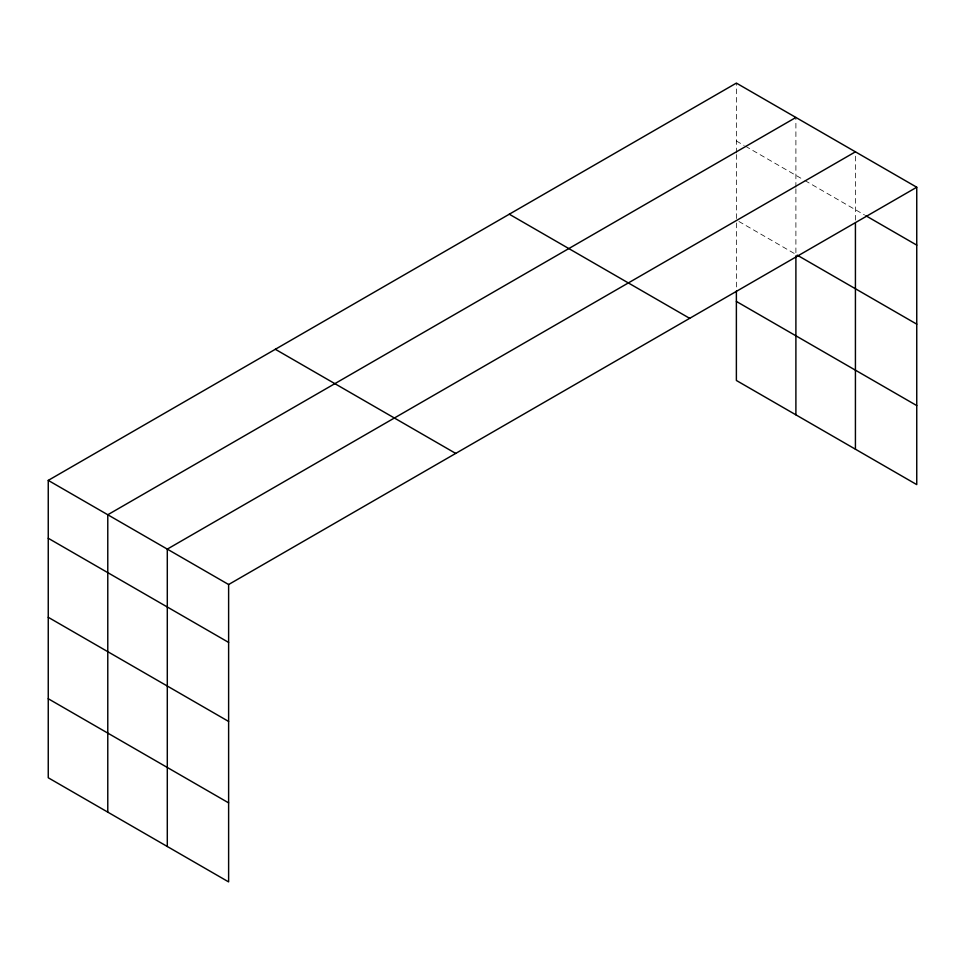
<?xml version="1.0" encoding="UTF-8"?>
<svg xmlns="http://www.w3.org/2000/svg" width="965" height="965" viewBox="0 0 965 965"><rect width="100%" height="100%" fill="white"/><g stroke="black" fill="none" stroke-linecap="round" stroke-linejoin="round"><path stroke-width="0.72" stroke-dasharray="4.83 3.62" d="M736.379 218.524L736.379 154.4M736.379 152.916L736.379 83.099M795.896 188.766L795.896 254.386L738.961 221.516M795.896 187.282L795.896 117.465M855.424 220.153L855.424 151.831M736.379 140.987L744.136 145.462M745.438 146.21L803.664 179.828M804.955 180.576L864.556 214.99M736.379 222.975L736.379 289.597"/><path stroke-width="1.45" d="M916.75 187.234L736.379 83.099L48.25 480.389L48.25 777.766L228.621 881.901L228.621 584.525L916.75 187.234L916.75 484.611L736.379 380.475L736.379 291.08M855.424 223.132L855.424 449.207M795.896 117.465L107.778 514.755L107.778 812.132M855.424 151.831L167.295 549.121L167.295 846.498M865.858 215.738L916.75 245.122M797.199 255.134L916.75 324.156M736.379 301.442L916.75 405.577M509.291 214.206L689.673 318.341M275.327 349.282L455.709 453.417M48.25 480.389L228.621 584.525M48.25 538.265L228.621 642.413M48.25 617.298L228.621 721.446M48.25 698.732L228.621 802.868M795.896 255.858L795.896 414.841"/></g></svg>
